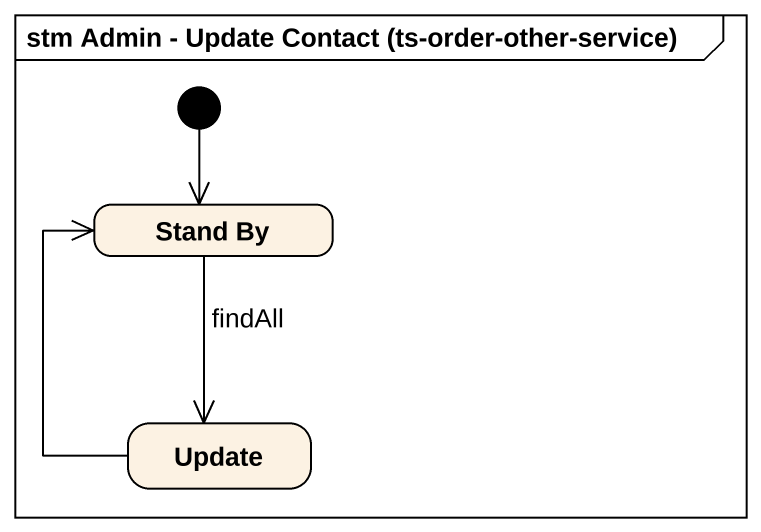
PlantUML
@startuml
mainframe stm Admin - Update Contact (ts-order-other-service)
hide empty description
state "Stand By" as Stand_By
state Update
[*] --> Stand_By
Stand_By --> Update : findAll
Update -up-> Stand_By
@enduml
